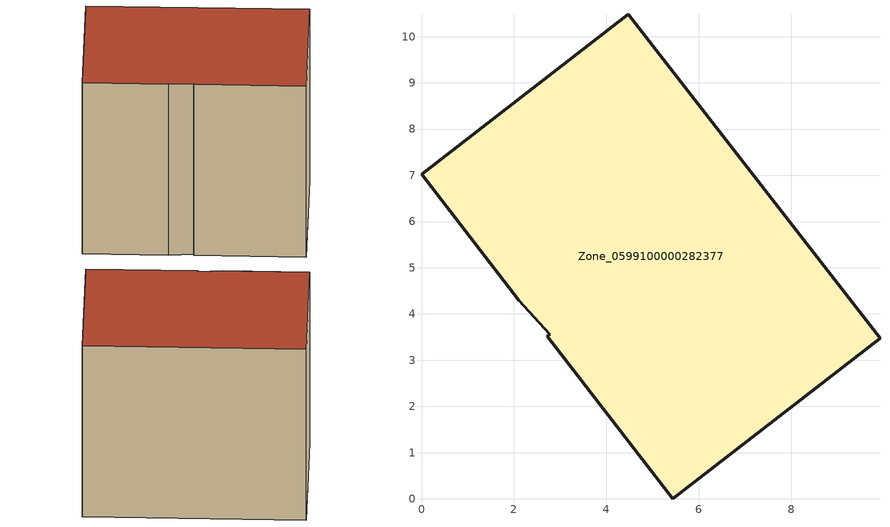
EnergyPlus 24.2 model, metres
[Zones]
Zone_0599100000282377
 floor ground (C_G): 2.72,3.51 2.77,3.56 2.11,4.3 0,7.02 4.47,10.49 9.92,3.47 5.44,0 z0
 wall outside (C_F): 2.11,4.3 2.77,3.56 2.72,3.51 5.44,0 9.92,3.47 4.47,10.49 0,7.02 2.11,4.3 z0:8.05
 roof outside (C_R): 2.77,3.56 2.72,3.51 5.44,0 9.92,3.47 4.47,10.49 0,7.02 2.11,4.3 z8.05
[BUILDING]
Pand.0599100000282377: North Axis=0; Terrain=City; Loads Convergence Tolerance Value=0.04; Temperature Convergence Tolerance Value=0.4; Solar Distribution=FullExterior; Maximum Number of Warmup Days=25; Minimum Number of Warmup Days=1
[Site:Location]
Rotterdam.The.Hague.AP_ZH_NLD Design_Conditions: Latitude=51.96; Longitude=4.45; Time Zone=1; Elevation=-4.5
[SITE:GROUNDTEMPERATURE:BUILDINGSURFACE]
18, 18, 18, 18, 18, 18, 18, 18, 18, 18, 18, 18
[MATERIAL] Thermal Absorptance=0.9; Solar Absorptance=0.7; Visible Absorptance=0.7
Name | Roughness | Thickness | Conductivity | Density | Specific Heat
G.TC.1975-1991 | MediumSmooth | 0.15 | 0.288461 | 540 | 1210
F.TC.1975-1991 | Rough | 0.3 | 0.230769 | 1920 | 840
R.TC.1975-1991 | MediumRough | 0.2 | 0.153846 | 1500 | 1000
[CONSTRUCTION]
C_G: G.TC.1975-1991
C_F: F.TC.1975-1991
C_R: R.TC.1975-1991
[ZONE]
Zone_0599100000282377: Type=1; Multiplier=1; Ceiling Height=Autocalculate; Volume=Autocalculate; Floor Area=autocalculate; Part of Total Floor Area=Yes
[ZONEINFILTRATION:DESIGNFLOWRATE]
Infil_Zone_0599100000282377: Zone or ZoneList or Space or SpaceList=Zone_0599100000282377; Schedule=AlwaysOn; Design Flow Rate Calculation Method=Flow/Area; Flow Rate per Floor Area=0.003; Constant Term Coefficient=1; Temperature Term Coefficient=0; Velocity Term Coefficient=0; Velocity Squared Term Coefficient=0
[HVACTEMPLATE:ZONE:IDEALLOADSAIRSYSTEM]
Zone_0599100000282377: Maximum Heating Supply Air Temperature=50; Minimum Cooling Supply Air Temperature=13; Maximum Heating Supply Air Humidity Ratio=0.0156; Minimum Cooling Supply Air Humidity Ratio=0.0077; Heating Limit=NoLimit; Cooling Limit=NoLimit; Dehumidification Control Type=ConstantSensibleHeatRatio; Cooling Sensible Heat Ratio=0.7; Dehumidification Setpoint=60; Humidification Control Type=None; Humidification Setpoint=30; Outdoor Air Method=None; Outdoor Air Flow Rate per Person=0.00944; Outdoor Air Flow Rate per Zone Floor Area=0; Outdoor Air Flow Rate per Zone=0; Demand Controlled Ventilation Type=None; Outdoor Air Economizer Type=NoEconomizer; Heat Recovery Type=None; Sensible Heat Recovery Effectiveness=0.7; Latent Heat Recovery Effectiveness=0.65
[ZONECONTROL:THERMOSTAT]
ThermostatControl_Zone_0599100000282377: Zone or ZoneList=Zone_0599100000282377; Control Type Schedule=DualSetpointControlType; Control 1=Thermostat_Zone_0599100000282377; Temperature Difference Between Cutout And Setpoint=0
[THERMOSTATSETPOINT:DUALSETPOINT]
Thermostat_Zone_0599100000282377: Heating Setpoint Temperature Schedule=HeatingSetpoint_Zone_0599100000282377; Cooling Setpoint Temperature Schedule=CoolingSetpoint_Zone_0599100000282377
[SCHEDULE:COMPACT]
HeatingSetpoint_Zone_0599100000282377: Through: 12/31, For: AllDays, Until: 24:00, 21
CoolingSetpoint_Zone_0599100000282377: Through: 12/31, For: AllDays, Until: 24:00, 24
DualSetpointControlType: Through: 12/31, For: AllDays, Until: 24:00, 4
AlwaysOn: Through: 12/31, For: AllDays, Until: 24:00, 1
